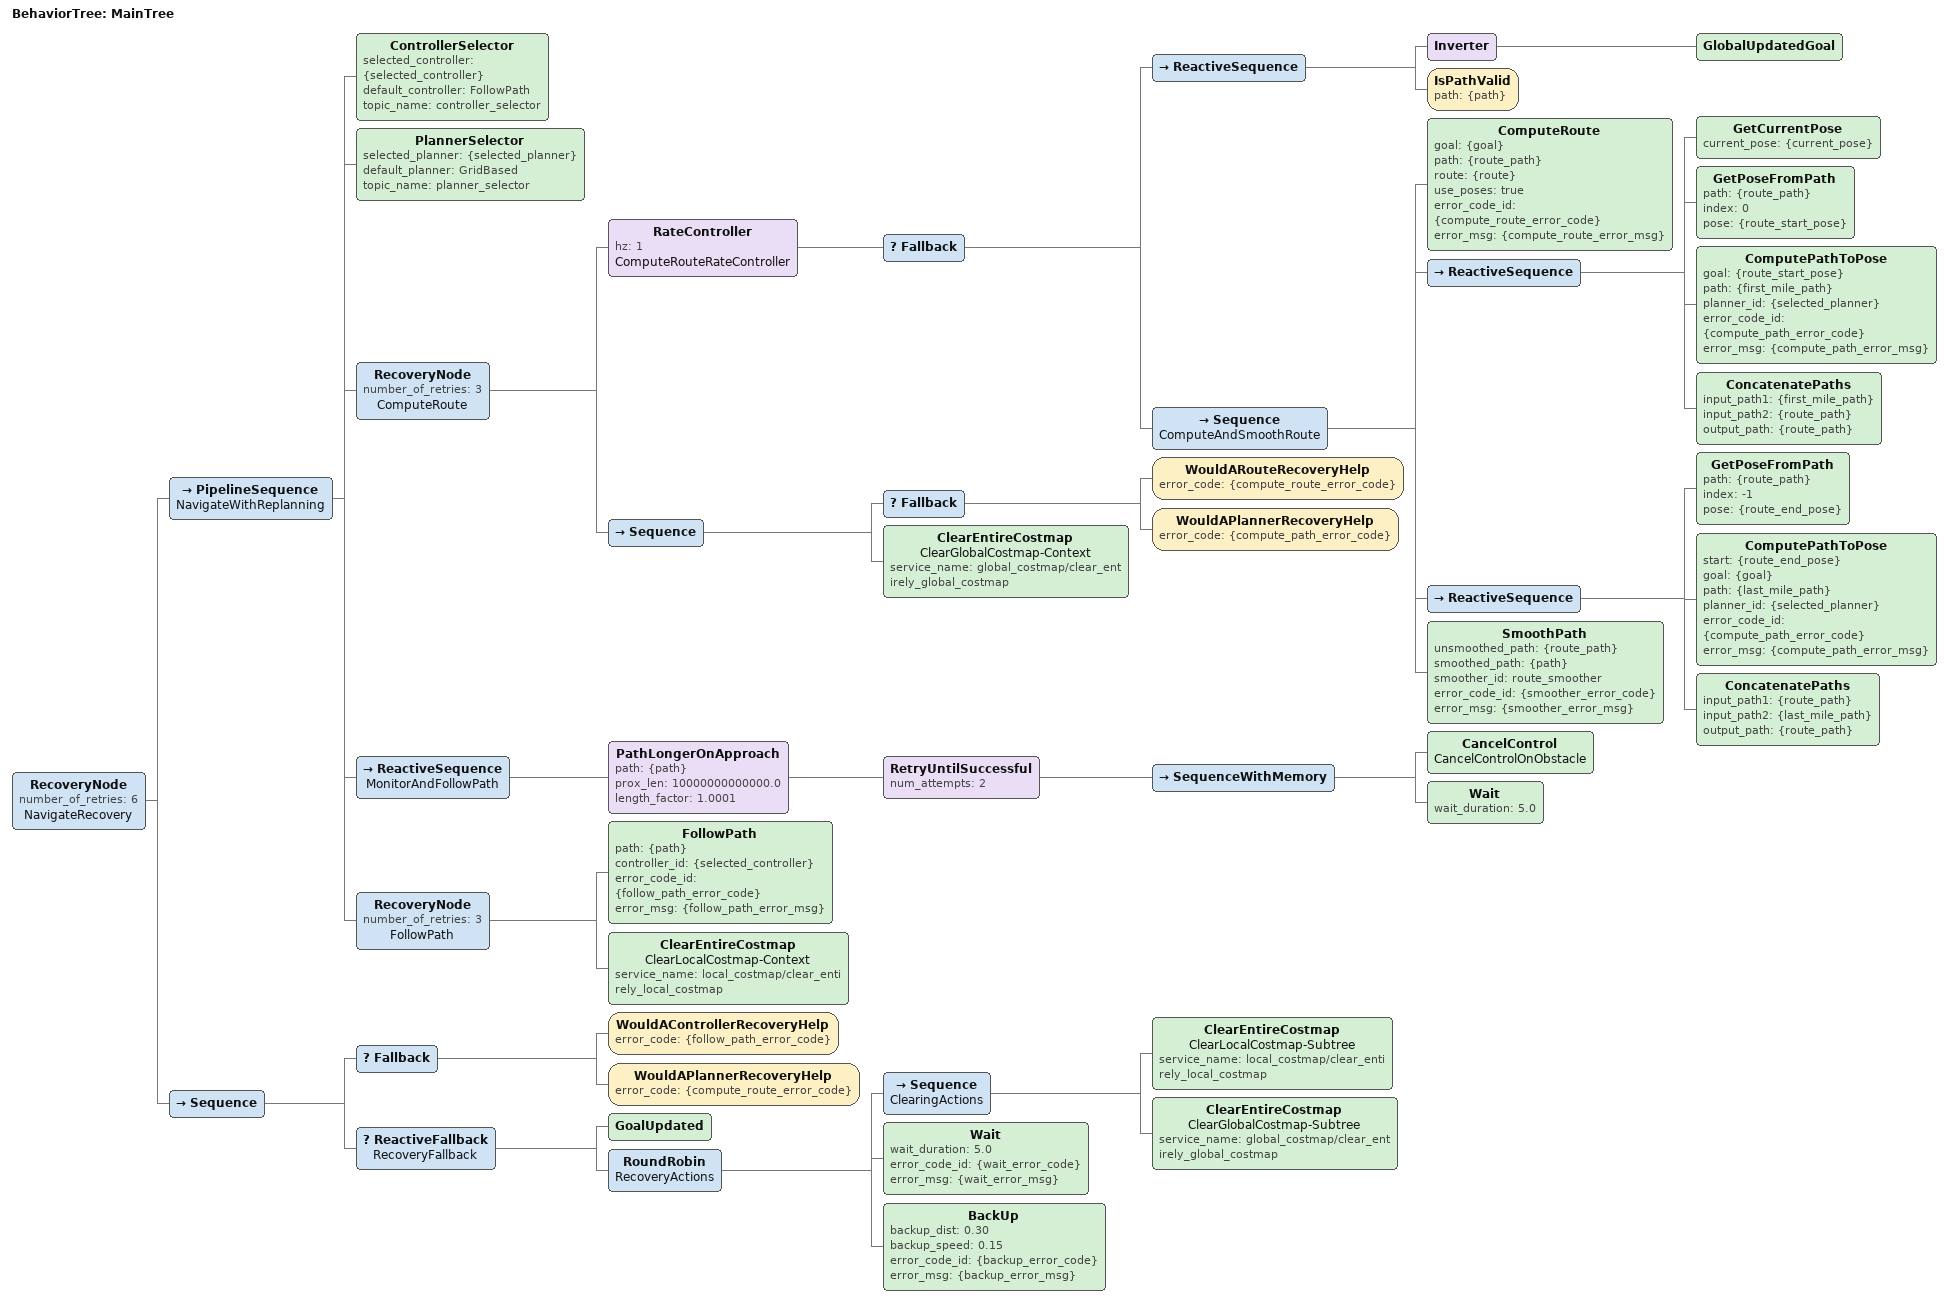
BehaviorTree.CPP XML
<root BTCPP_format="4" main_tree_to_execute="MainTree">
  <BehaviorTree ID="MainTree">
    <RecoveryNode number_of_retries="6" name="NavigateRecovery">
      <PipelineSequence name="NavigateWithReplanning">
        <ControllerSelector selected_controller="{selected_controller}" default_controller="FollowPath" topic_name="controller_selector"/>
        <PlannerSelector selected_planner="{selected_planner}" default_planner="GridBased" topic_name="planner_selector"/>
        <RecoveryNode number_of_retries="3" name="ComputeRoute">
          <RateController hz="1" name="ComputeRouteRateController">
              <Fallback>
                <!-- Compute a new route if a new goal is found or the path is no longer valid -->
                <ReactiveSequence>
                  <Inverter>
                    <GlobalUpdatedGoal/>
                  </Inverter>
                  <IsPathValid path="{path}"/> <!-- Base it on the complete connected 'path', not simply the 'route_path' -->
                </ReactiveSequence>
                <Sequence name="ComputeAndSmoothRoute">
                  <!-- Compute the route -->
                  <ComputeRoute goal="{goal}" path="{route_path}" route="{route}" use_poses="true" error_code_id="{compute_route_error_code}" error_msg="{compute_route_error_msg}"/>

                  <!-- Find if the route start node is far from the robot's current pose; if so, connect them for 'first mile'. -->
                  <ReactiveSequence>
                    <GetCurrentPose current_pose="{current_pose}"/>
                    <GetPoseFromPath path="{route_path}" index="0" pose="{route_start_pose}"/>
                    <ComputePathToPose goal="{route_start_pose}" path="{first_mile_path}" planner_id="{selected_planner}" error_code_id="{compute_path_error_code}" error_msg="{compute_path_error_msg}"/>
                    <ConcatenatePaths input_path1="{first_mile_path}" input_path2="{route_path}" output_path="{route_path}"/>
                  </ReactiveSequence>

                  <!-- Find if the route end node is far from the goal pose; if so, connect them for 'last mile'. -->
                  <ReactiveSequence>
                    <GetPoseFromPath path="{route_path}" index="-1" pose="{route_end_pose}"/>
                    <ComputePathToPose start="{route_end_pose}" goal="{goal}" path="{last_mile_path}" planner_id="{selected_planner}" error_code_id="{compute_path_error_code}" error_msg="{compute_path_error_msg}"/>
                    <ConcatenatePaths input_path1="{route_path}" input_path2="{last_mile_path}" output_path="{route_path}"/>
                  </ReactiveSequence>

                  <!-- Smooth the completed route -->
                  <SmoothPath unsmoothed_path="{route_path}" smoothed_path="{path}" smoother_id="route_smoother" error_code_id="{smoother_error_code}" error_msg="{smoother_error_msg}"/>
                </Sequence>
              </Fallback>
            </RateController>
          <Sequence>
            <Fallback>
              <WouldARouteRecoveryHelp error_code="{compute_route_error_code}"/>
              <WouldAPlannerRecoveryHelp error_code="{compute_path_error_code}"/>
            </Fallback>
            <ClearEntireCostmap name="ClearGlobalCostmap-Context" service_name="global_costmap/clear_entirely_global_costmap"/>
          </Sequence>
        </RecoveryNode>
        <ReactiveSequence name="MonitorAndFollowPath">
          <PathLongerOnApproach path="{path}" prox_len="10000000000000.0" length_factor="1.0001">
            <RetryUntilSuccessful num_attempts="2">
              <SequenceWithMemory>
                <CancelControl name="CancelControlOnObstacle"/>
                <Wait wait_duration="5.0"/>
              </SequenceWithMemory>
            </RetryUntilSuccessful>
          </PathLongerOnApproach>
        </ReactiveSequence>
        <RecoveryNode number_of_retries="3" name="FollowPath">
            <FollowPath path="{path}" controller_id="{selected_controller}" error_code_id="{follow_path_error_code}" error_msg="{follow_path_error_msg}"/>
            <ClearEntireCostmap name="ClearLocalCostmap-Context" service_name="local_costmap/clear_entirely_local_costmap"/>
        </RecoveryNode>
      </PipelineSequence>
      <Sequence>
        <Fallback>
          <WouldAControllerRecoveryHelp error_code="{follow_path_error_code}"/>
          <WouldAPlannerRecoveryHelp error_code="{compute_route_error_code}"/>
        </Fallback>
        <ReactiveFallback name="RecoveryFallback">
          <GoalUpdated/>
          <RoundRobin name="RecoveryActions">
            <Sequence name="ClearingActions">
              <ClearEntireCostmap name="ClearLocalCostmap-Subtree" service_name="local_costmap/clear_entirely_local_costmap"/>
              <ClearEntireCostmap name="ClearGlobalCostmap-Subtree" service_name="global_costmap/clear_entirely_global_costmap"/>
            </Sequence>
            <Wait wait_duration="5.0" error_code_id="{wait_error_code}" error_msg="{wait_error_msg}"/>
            <BackUp backup_dist="0.30" backup_speed="0.15" error_code_id="{backup_error_code}" error_msg="{backup_error_msg}"/>
          </RoundRobin>
        </ReactiveFallback>
      </Sequence>
    </RecoveryNode>
  </BehaviorTree>
</root>
